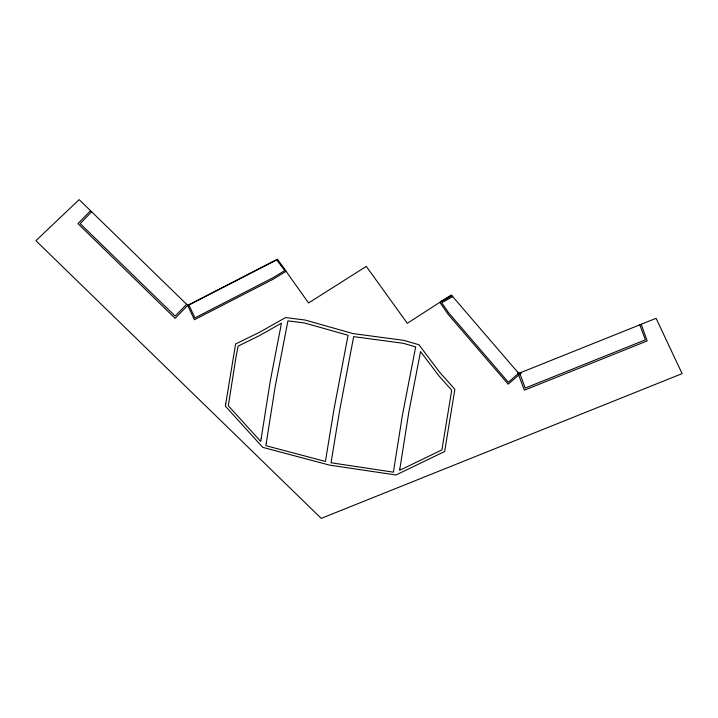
<?xml version="1.0" encoding="UTF-8"?>
<svg xmlns="http://www.w3.org/2000/svg" width="718" height="718" viewBox="0 0 718 718"><rect width="100%" height="100%" fill="white"/><g stroke="black" fill="none" stroke-linecap="round" stroke-linejoin="round"><path stroke-width="1.08" d="M90.531 210.688L77.966 223.639L175.147 318.379L187.766 305.312L277.48 259.198L308.569 302.978L366.288 266.387L407.303 323.288L451.281 294.954L518.728 373.405L656.081 318.307L682.1 373.638L321.242 518.378L35.9 240.692L79.159 199.622L187.703 305.365M91.644 211.774L80.192 223.639L175.192 316.091L186.644 304.226M518.297 373.557L508.38 382.263L448.562 312.698L441.705 302.781L452.708 296.615M285.037 270.426L272.831 277.848L194.928 317.886L188.924 305.024L276.574 259.934L285.037 270.426L281.124 265.463M286.078 271.305L272.391 279.634L194.39 319.725L187.748 305.446M450.249 296.453L440.906 301.641L451.846 295.619L451.182 295.933M520.999 373.091L520.568 372.669L520.945 373.207L508.173 384.166L448.283 314.52L439.856 302.314M520.11 373.764L519.688 373.019L525.208 388.061L645.356 339.874L639.837 324.823M518.575 374.114L517.543 372.014L524.373 390.188L647.142 340.942L641.246 324.258M225.748 403.767L225.389 406.173L262.752 447.359L329.418 465.093L395.968 474.993L444.648 451.514L454.871 389.282L439.703 372.328L418.989 344.766L403.947 340.377L353.014 333.583L305.096 320.04L285.576 317.571L259.422 332.335L235.594 343.976L225.748 403.767M261.235 438.303L260.751 441.516L228.324 405.76L235.962 357.196L238.098 346.094L258.498 336.123L281.456 323.226L270.282 380.989L261.235 438.303M266.252 443.185L265.875 445.681L325.416 461.441L334.005 409.143L348.077 335.27L304.504 322.974L287.936 320.865L275.182 386.625L266.252 443.185M393.491 471.6L393.41 472.157L392.45 472.022L331.025 462.76L339.704 410.104L353.669 336.625L403.372 343.312L415.668 346.893L402.349 415.489L393.491 471.6M399.836 469.06L399.648 470.317L441.92 449.899L451.712 390.197L439.156 376.16L420.551 351.596L408.811 412.186L399.836 469.06"/></g></svg>
